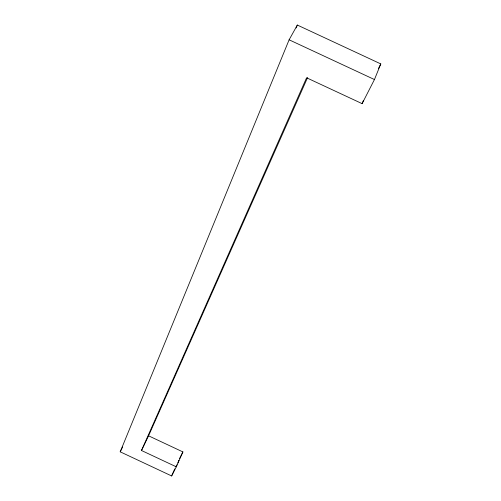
<?xml version="1.0" encoding="UTF-8"?>
<svg xmlns="http://www.w3.org/2000/svg" width="501" height="501" viewBox="0 0 501 501"><rect width="100%" height="100%" fill="white"/><g stroke="black" fill="none" stroke-linecap="round" stroke-linejoin="round"><path stroke-width="0.75" d="M176.302 466.819L141.489 450.493L306.593 77.78L362.117 103.651L374.447 79.546L380.798 63.915L297.337 25.05L289.115 39.804L120.202 451.821L171.63 475.95L176.302 466.819L182.909 451.921L148.565 435.814L307.583 77.574M362.117 103.651L363.294 100.782M296.141 27.943L297.337 25.05M176.02 466.481L176.333 465.773M171.63 475.95L174.761 468.898M177.83 462.937L178.876 460.457L178.293 461.559M176.997 464.746L176.233 466.343M141.489 450.493L148.565 435.814M120.202 451.821L122.62 446.998M179.546 458.509L182.909 451.921M378.355 68.706L380.798 63.915M289.115 39.804L374.447 79.546"/></g></svg>
